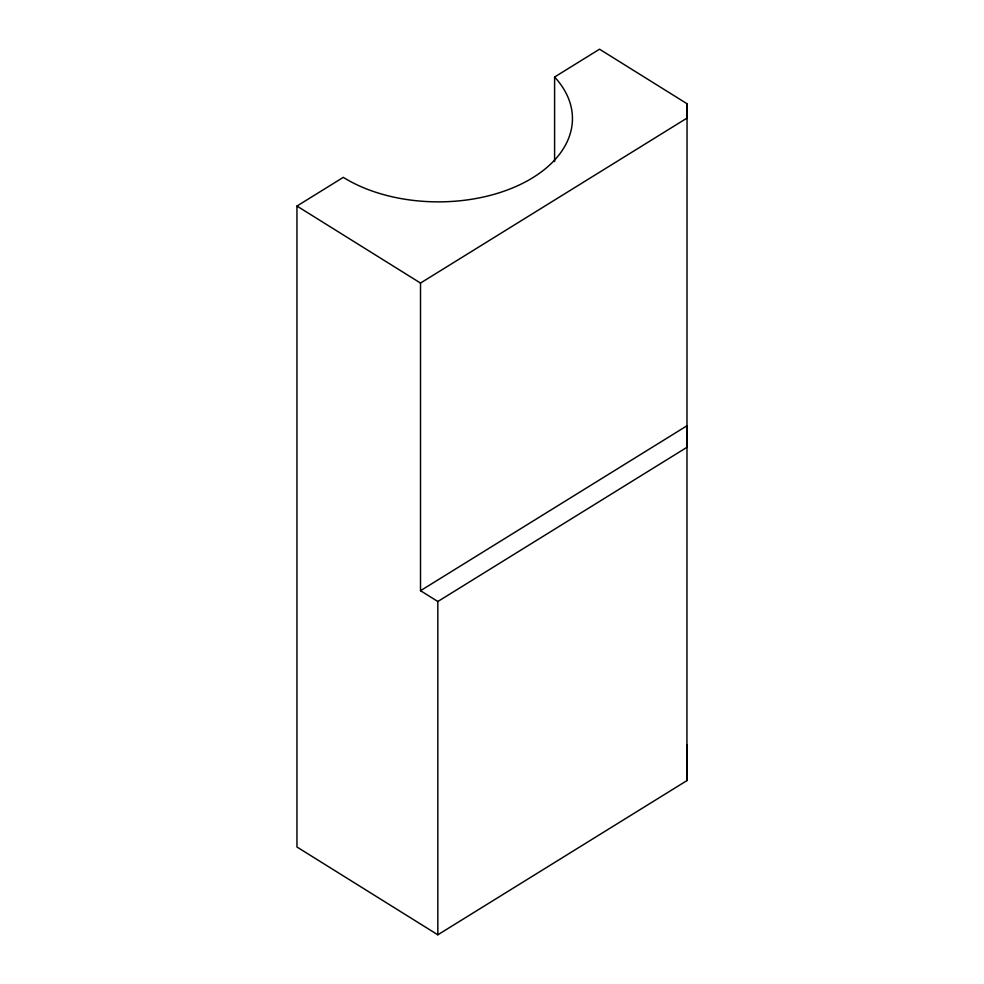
<?xml version="1.0" encoding="UTF-8"?>
<svg xmlns="http://www.w3.org/2000/svg" width="984" height="984" viewBox="0 0 984 984"><rect width="100%" height="100%" fill="white"/><g stroke="black" fill="none" stroke-linecap="round" stroke-linejoin="round"><path stroke-width="1.48" d="M437.831 934.8L296.959 847.003L296.959 206.05L343.305 177.366A134.131 83.308 0 0 0 519.786 184.734A134.131 83.308 0 0 0 554.595 77.023L599.539 49.2L687.041 103.738L686.992 118.105L420.512 283.06L420.512 590.707L437.831 601.507L437.831 934.8L686.93 780.607L687.041 744.679M420.512 590.707L686.992 425.764L686.93 447.314L437.831 601.507M296.959 206.05L420.512 283.06M687.041 103.738L686.93 780.607M554.595 77.023L554.595 161.56"/></g></svg>
